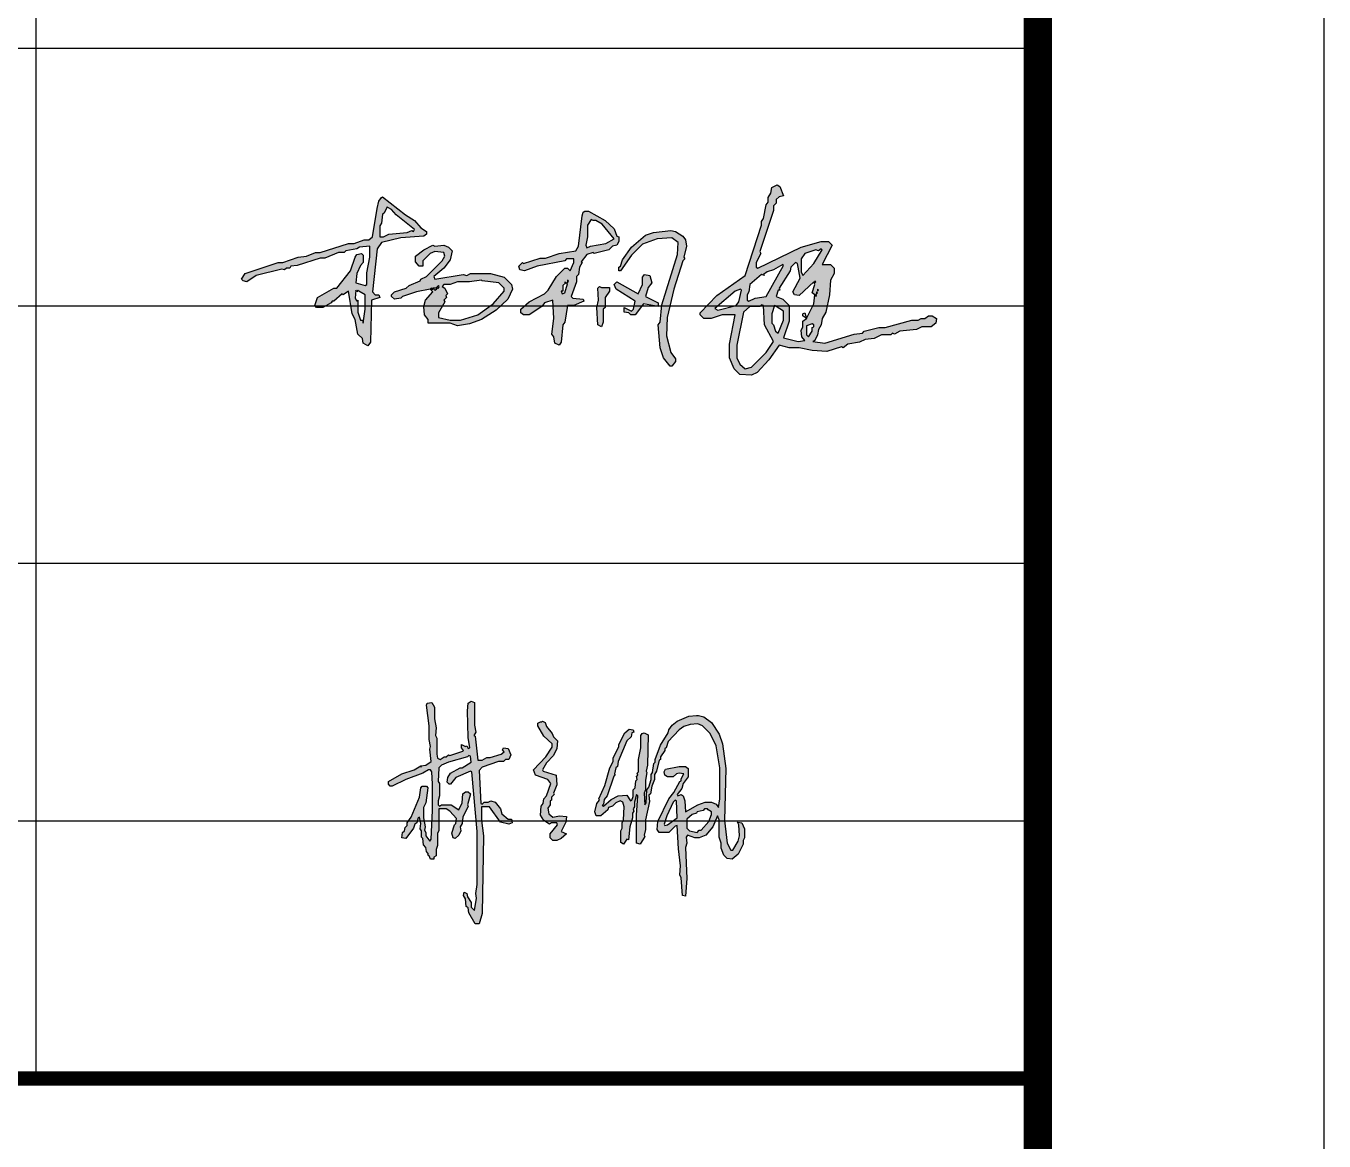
# Model space of a CAD drawing. Extents: x 6843040 to 15500510, y -6507076 to -4940511.
# Drawn here: x 7943268.6 to 7943495.4, y -6294615.7 to -6294420.9 of the extents above; entities that cross this region are included whole.
import ezdxf

# ---------------------------------------------------------------- set-up
doc = ezdxf.new("R2010")
doc.units = 0
doc.header["$LTSCALE"] = 1000
doc.header["$MEASUREMENT"] = 0
doc.layers.add('PUB_TITLE', color=4, linetype='Continuous')

# ---------------------------------------------------------------- blocks, each defined once
blk = doc.blocks.new('efwef')
at = {"linetype": 'Continuous'}
h = blk.add_hatch(color=256, dxfattribs=at)
h.paths.add_polyline_path([(232898.4, 153110.4), (232897.4, 153109.4), (232894.4, 153105.4), (232892.4, 153097.4), (232887.4, 153066.4), (232883.4, 153063.4), (232878.4, 153063.4), (232867.4, 153059.4), (232861.4, 153059.4), (232830.4, 153049.4), (232825.4, 153049.4), (232815.4, 153045.4), (232806.4, 153044.4), (232789.4, 153038.4), (232784.4, 153038.4), (232748.4, 153026.4), (232744.4, 153020.4), (232746.4, 153018.4), (232750.4, 153017.4), (232760.4, 153024.4), (232788.4, 153031.4), (232791.4, 153030.4), (232793.4, 153032.4), (232797.4, 153032.4), (232798.4, 153034.4), (232805.4, 153035.4), (232830.4, 153043.4), (232835.4, 153043.4), (232850.4, 153049.4), (232856.4, 153049.4), (232858.4, 153051.4), (232870.4, 153053.4), (232873.4, 153055.4), (232884.4, 153056.4), (232884.4, 153044.4), (232881.4, 153027.4), (232881.4, 153014.4), (232879.4, 153013.4), (232869.4, 153016.4), (232870.4, 153026.4), (232874.4, 153035.4), (232877.4, 153038.4), (232877.4, 153046.4), (232875.4, 153048.4), (232870.4, 153047.4), (232868.4, 153044.4), (232863.4, 153029.4), (232848.4, 153010.4), (232845.4, 153010.4), (232827.4, 153000.4), (232824.4, 152991.4), (232826.4, 152989.4), (232833.4, 152989.4), (232842.4, 152994.4), (232843.4, 152996.4), (232845.4, 152996.4), (232854.4, 153004.4), (232855.4, 153003.4), (232861.4, 153007.4), (232865.4, 152982.4), (232868.4, 152976.4), (232871.4, 152960.4), (232876.4, 152955.4), (232877.4, 152950.4), (232882.4, 152947.4), (232885.4, 152951.4), (232886.4, 152997.4), (232895.4, 153000.4), (232894.4, 153003.4), (232890.4, 153003.4), (232887.4, 153006.4), (232892.4, 153053.4), (232897.4, 153060.4), (232918.4, 153065.4), (232943.4, 153067.4), (232946.4, 153069.4), (232946.4, 153072.4), (232940.4, 153076.4), (232933.4, 153084.4), (232923.4, 153090.4)])
h.paths.add_polyline_path([(232903.4, 153099.4), (232904.4, 153098.4), (232908.4, 153096.4), (232913.4, 153090.4), (232933.4, 153074.4), (232932.4, 153072.4), (232930.4, 153073.4), (232925.4, 153071.4), (232905.4, 153069.4), (232899.4, 153066.4), (232895.4, 153066.4), (232895.4, 153078.4), (232897.4, 153081.4), (232898.4, 153091.4), (232900.4, 153092.4)], flags=16)
h.paths.add_polyline_path([(232871.4, 153008.4), (232872.4, 153007.4), (232879.4, 153003.4), (232879.4, 152987.4), (232877.4, 152972.4), (232876.4, 152975.4), (232874.4, 152975.4), (232871.4, 152984.4), (232871.4, 152997.4), (232870.4, 152996.4), (232868.4, 152999.4), (232869.4, 153008.4), (232870.4, 153006.4)], flags=16)
h.paths.add_polyline_path([(232965.4, 153049.4), (232966.4, 153045.4), (232963.4, 153040.4), (232946.4, 153023.4), (232940.4, 153020.4), (232939.4, 153018.4), (232927.4, 153013.4), (232924.4, 153010.4), (232911.4, 153006.4), (232908.4, 153003.4), (232908.4, 153001.4), (232911.4, 152998.4), (232918.4, 152999.4), (232920.4, 153001.4), (232935.4, 153006.4), (232950.4, 153009.4), (232951.4, 153010.4), (232953.4, 153009.4), (232950.4, 153009.4), (232953.4, 153006.4), (232945.4, 152997.4), (232943.4, 152990.4), (232944.4, 152981.4), (232948.4, 152976.4), (232948.4, 152972.4), (232972.4, 152972.4), (232980.4, 152969.4), (232993.4, 152971.4), (233006.4, 152976.4), (233022.4, 152986.4), (233035.4, 152998.4), (233040.4, 153009.4), (233039.4, 153014.4), (233031.4, 153022.4), (233016.4, 153026.4), (232994.4, 153026.4), (232990.4, 153024.4), (232986.4, 153025.4), (232955.4, 153020.4), (232954.4, 153023.4), (232965.4, 153032.4), (232972.4, 153041.4), (232974.4, 153051.4), (232970.4, 153055.4), (232965.4, 153057.4), (232955.4, 153056.4), (232953.4, 153057.4), (232943.4, 153052.4), (232934.4, 153045.4), (232934.4, 153039.4), (232938.4, 153034.4), (232942.4, 153034.4), (232942.4, 153040.4), (232950.4, 153048.4), (232955.4, 153050.4)])
h.paths.add_polyline_path([(232980.4, 153017.4), (232993.4, 153017.4), (233006.4, 153019.4), (233007.4, 153018.4), (233025.4, 153016.4), (233031.4, 153010.4), (233031.4, 153007.4), (233019.4, 152993.4), (233002.4, 152981.4), (232983.4, 152975.4), (232972.4, 152975.4), (232959.4, 152978.4), (232959.4, 152983.4), (232966.4, 152995.4), (232965.4, 152997.4), (232968.4, 153000.4), (232967.4, 153002.4), (232969.4, 153004.4), (232966.4, 153010.4), (232963.4, 153012.4), (232965.4, 153014.4), (232972.4, 153014.4)], flags=16)
h.paths.add_polyline_path([(232958.4, 153010.4), (232957.4, 153009.4), (232955.4, 153008.4), (232953.4, 153010.4)], flags=16)
h.paths.add_polyline_path([(232959.4, 153013.4), (232960.4, 153012.4), (232959.4, 153010.4), (232957.4, 153011.4)], flags=16)
h.paths.add_polyline_path([(233121.4, 153047.4), (233128.4, 153049.4), (233129.4, 153048.4), (233145.4, 153052.4), (233149.4, 153056.4), (233154.4, 153057.4), (233156.4, 153061.4), (233156.4, 153066.4), (233154.4, 153067.4), (233151.4, 153075.4), (233141.4, 153084.4), (233123.4, 153094.4), (233119.4, 153094.4), (233117.4, 153093.4), (233116.4, 153089.4), (233112.4, 153056.4), (233109.4, 153051.4), (233091.4, 153048.4), (233076.4, 153043.4), (233070.4, 153043.4), (233052.4, 153037.4), (233051.4, 153038.4), (233047.4, 153034.4), (233048.4, 153030.4), (233053.4, 153029.4), (233067.4, 153034.4), (233097.4, 153040.4), (233099.4, 153042.4), (233107.4, 153042.4), (233107.4, 153038.4), (233103.4, 153029.4), (233100.4, 153032.4), (233097.4, 153032.4), (233088.4, 153023.4), (233079.4, 153008.4), (233075.4, 153004.4), (233058.4, 152995.4), (233049.4, 152987.4), (233049.4, 152983.4), (233052.4, 152981.4), (233058.4, 152981.4), (233072.4, 152990.4), (233075.4, 152994.4), (233084.4, 152997.4), (233085.4, 152977.4), (233083.4, 152960.4), (233085.4, 152957.4), (233086.4, 152950.4), (233091.4, 152948.4), (233093.4, 152951.4), (233095.4, 152970.4), (233097.4, 152973.4), (233100.4, 152991.4), (233107.4, 152991.4), (233118.4, 152996.4), (233117.4, 152998.4), (233106.4, 152999.4), (233104.4, 153001.4), (233110.4, 153017.4), (233110.4, 153023.4), (233112.4, 153025.4), (233113.4, 153033.4), (233116.4, 153038.4), (233115.4, 153039.4)])
h.paths.add_polyline_path([(233121.4, 153054.4), (233120.4, 153057.4), (233122.4, 153066.4), (233122.4, 153079.4), (233126.4, 153085.4), (233128.4, 153084.4), (233131.4, 153084.4), (233138.4, 153080.4), (233151.4, 153064.4), (233142.4, 153059.4), (233125.4, 153056.4)], flags=16)
h.paths.add_polyline_path([(233100.4, 153019.4), (233101.4, 153018.4), (233100.4, 153016.4)], flags=16)
h.paths.add_polyline_path([(233097.4, 153017.4), (233098.4, 153016.4), (233100.4, 153015.4), (233097.4, 153005.4), (233094.4, 153004.4), (233093.4, 153007.4), (233095.4, 153007.4), (233095.4, 153013.4), (233097.4, 153015.4)], flags=16)
h.paths.add_polyline_path([(233220.4, 153047.4), (233203.4, 152992.4), (233201.4, 152973.4), (233199.4, 152970.4), (233201.4, 152945.4), (233205.4, 152934.4), (233212.4, 152925.4), (233214.4, 152925.4), (233218.4, 152930.4), (233218.4, 152933.4), (233213.4, 152940.4), (233208.4, 152958.4), (233209.4, 152978.4), (233216.4, 153009.4), (233226.4, 153040.4), (233228.4, 153042.4), (233227.4, 153044.4), (233230.4, 153056.4), (233229.4, 153063.4), (233226.4, 153067.4), (233218.4, 153072.4), (233213.4, 153073.4), (233194.4, 153071.4), (233185.4, 153068.4), (233170.4, 153055.4), (233160.4, 153041.4), (233158.4, 153034.4), (233156.4, 153033.4), (233156.4, 153029.4), (233158.4, 153029.4), (233170.4, 153046.4), (233182.4, 153058.4), (233198.4, 153064.4), (233214.4, 153065.4), (233221.4, 153060.4)])
h.paths.add_polyline_path([(233183.4, 152993.4), (233199.4, 152990.4), (233199.4, 152994.4), (233185.4, 153001.4), (233188.4, 153011.4), (233192.4, 153016.4), (233190.4, 153024.4), (233184.4, 153025.4), (233182.4, 153022.4), (233182.4, 153014.4), (233177.4, 153004.4), (233154.4, 153017.4), (233151.4, 153014.4), (233153.4, 153009.4), (233174.4, 152996.4), (233172.4, 152987.4), (233170.4, 152985.4), (233162.4, 152989.4), (233162.4, 152984.4), (233167.4, 152983.4), (233169.4, 152981.4), (233174.4, 152981.4)])
h.paths.add_polyline_path([(233146.4, 153007.4), (233146.4, 153011.4), (233137.4, 153011.4), (233135.4, 153012.4), (233133.4, 153010.4), (233134.4, 152997.4), (233132.4, 152989.4), (233133.4, 152970.4), (233137.4, 152968.4), (233139.4, 152973.4), (233139.4, 152987.4), (233141.4, 152989.4), (233141.4, 153000.4)], flags=17)
h.paths.add_polyline_path([(233263.4, 153002.4), (233245.4, 152983.4), (233245.4, 152981.4), (233249.4, 152977.4), (233257.4, 152977.4), (233269.4, 152981.4), (233283.4, 152981.4), (233277.4, 152949.4), (233277.4, 152934.4), (233282.4, 152922.4), (233288.4, 152916.4), (233301.4, 152915.4), (233307.4, 152918.4), (233320.4, 152932.4), (233331.4, 152948.4), (233342.4, 152945.4), (233353.4, 152945.4), (233367.4, 152942.4), (233383.4, 152941.4), (233399.4, 152946.4), (233401.4, 152945.4), (233406.4, 152949.4), (233419.4, 152951.4), (233425.4, 152954.4), (233435.4, 152955.4), (233443.4, 152959.4), (233453.4, 152959.4), (233455.4, 152961.4), (233457.4, 152960.4), (233463.4, 152963.4), (233481.4, 152965.4), (233487.4, 152968.4), (233497.4, 152968.4), (233502.4, 152972.4), (233503.4, 152977.4), (233498.4, 152980.4), (233494.4, 152980.4), (233490.4, 152977.4), (233486.4, 152977.4), (233483.4, 152975.4), (233476.4, 152975.4), (233447.4, 152967.4), (233440.4, 152967.4), (233424.4, 152963.4), (233422.4, 152961.4), (233413.4, 152960.4), (233381.4, 152950.4), (233368.4, 152952.4), (233370.4, 152953.4), (233373.4, 152959.4), (233374.4, 152965.4), (233377.4, 152970.4), (233378.4, 152977.4), (233382.4, 152984.4), (233386.4, 153003.4), (233387.4, 153019.4), (233391.4, 153026.4), (233391.4, 153032.4), (233387.4, 153036.4), (233378.4, 153036.4), (233389.4, 153057.4), (233385.4, 153061.4), (233377.4, 153061.4), (233355.4, 153055.4), (233308.4, 153032.4), (233306.4, 153033.4), (233306.4, 153038.4), (233311.4, 153048.4), (233310.4, 153050.4), (233325.4, 153095.4), (233325.4, 153100.4), (233328.4, 153103.4), (233328.4, 153107.4), (233331.4, 153110.4), (233336.4, 153111.4), (233332.4, 153121.4), (233329.4, 153123.4), (233323.4, 153120.4), (233322.4, 153114.4), (233319.4, 153109.4), (233319.4, 153104.4), (233317.4, 153101.4), (233314.4, 153086.4), (233312.4, 153083.4), (233312.4, 153079.4), (233294.4, 153024.4)])
h.paths.add_polyline_path([(233299.4, 153014.4), (233312.4, 153025.4), (233315.4, 153024.4), (233314.4, 153025.4), (233318.4, 153028.4), (233325.4, 153030.4), (233335.4, 153036.4), (233336.4, 153035.4), (233317.4, 153001.4), (233305.4, 152999.4), (233298.4, 152996.4), (233296.4, 152997.4), (233296.4, 153003.4), (233298.4, 153006.4)], flags=16)
h.paths.add_polyline_path([(233290.4, 153008.4), (233287.4, 152995.4), (233284.4, 152991.4), (233264.4, 152986.4), (233261.4, 152988.4), (233283.4, 153007.4), (233289.4, 153009.4)], flags=16)
h.paths.add_polyline_path([(233299.4, 152990.4), (233310.4, 152990.4), (233312.4, 152992.4), (233314.4, 152991.4), (233315.4, 152970.4), (233325.4, 152952.4), (233317.4, 152940.4), (233301.4, 152924.4), (233294.4, 152922.4), (233288.4, 152927.4), (233285.4, 152934.4), (233285.4, 152948.4), (233292.4, 152984.4)], flags=16)
h.paths.add_polyline_path([(233330.4, 153008.4), (233332.4, 153008.4), (233331.4, 153010.4), (233343.4, 153029.4), (233344.4, 153033.4), (233349.4, 153038.4), (233351.4, 153037.4), (233354.4, 153021.4), (233346.4, 153006.4), (233348.4, 153003.4), (233353.4, 153002.4), (233369.4, 153017.4), (233370.4, 153014.4), (233367.4, 153005.4), (233370.4, 153003.4), (233369.4, 152993.4), (233361.4, 152977.4), (233357.4, 152974.4), (233357.4, 152968.4), (233355.4, 152964.4), (233356.4, 152957.4), (233359.4, 152953.4), (233352.4, 152952.4), (233336.4, 152956.4), (233342.4, 152974.4), (233342.4, 152991.4), (233335.4, 152998.4), (233328.4, 153001.4)], flags=16)
h.paths.add_polyline_path([(233326.4, 152991.4), (233328.4, 152990.4), (233336.4, 152985.4), (233336.4, 152975.4), (233330.4, 152961.4), (233327.4, 152963.4), (233325.4, 152970.4), (233323.4, 152972.4), (233323.4, 152982.4)], flags=16)
h.paths.add_polyline_path([(233355.4, 153028.4), (233355.4, 153042.4), (233359.4, 153048.4), (233371.4, 153052.4), (233374.4, 153051.4), (233377.4, 153053.4), (233378.4, 153052.4), (233369.4, 153037.4), (233357.4, 153024.4)], flags=16)
h.paths.add_polyline_path([(233370.4, 153016.4), (233370.4, 153018.4), (233371.4, 153017.4)], flags=16)
h.paths.add_polyline_path([(233371.4, 153004.4), (233372.4, 153003.4), (233371.4, 153001.4)], flags=16)
h.paths.add_polyline_path([(233372.4, 153006.4), (233373.4, 153005.4), (233372.4, 153004.4)], flags=16)
h.paths.add_polyline_path([(233373.4, 153009.4), (233374.4, 153008.4), (233373.4, 153007.4)], flags=16)
h.paths.add_polyline_path([(233361.4, 152969.4), (233367.4, 152971.4), (233369.4, 152970.4), (233369.4, 152968.4), (233367.4, 152967.4), (233367.4, 152963.4), (233363.4, 152957.4), (233361.4, 152959.4)], flags=16)
for points in [[(233329.4, 153123.4), (233332.4, 153121.4), (233336.4, 153111.4), (233331.4, 153110.4), (233328.4, 153107.4), (233328.4, 153103.4), (233325.4, 153100.4), (233325.4, 153095.4), (233310.4, 153050.4), (233311.4, 153048.4), (233306.4, 153038.4), (233306.4, 153033.4), (233308.4, 153032.4), (233355.4, 153055.4), (233377.4, 153061.4), (233385.4, 153061.4), (233389.4, 153057.4), (233378.4, 153036.4), (233387.4, 153036.4), (233391.4, 153032.4), (233391.4, 153026.4), (233387.4, 153019.4), (233386.4, 153003.4), (233382.4, 152984.4), (233378.4, 152977.4), (233377.4, 152970.4), (233374.4, 152965.4), (233373.4, 152959.4), (233370.4, 152953.4), (233368.4, 152952.4), (233381.4, 152950.4), (233413.4, 152960.4), (233422.4, 152961.4), (233424.4, 152963.4), (233440.4, 152967.4), (233447.4, 152967.4), (233476.4, 152975.4), (233483.4, 152975.4), (233486.4, 152977.4), (233490.4, 152977.4), (233494.4, 152980.4), (233498.4, 152980.4), (233503.4, 152977.4), (233502.4, 152972.4), (233497.4, 152968.4), (233487.4, 152968.4), (233481.4, 152965.4), (233463.4, 152963.4), (233457.4, 152960.4), (233455.4, 152961.4), (233453.4, 152959.4), (233443.4, 152959.4), (233435.4, 152955.4), (233425.4, 152954.4), (233419.4, 152951.4), (233406.4, 152949.4), (233401.4, 152945.4), (233399.4, 152946.4), (233383.4, 152941.4), (233367.4, 152942.4), (233353.4, 152945.4), (233342.4, 152945.4), (233331.4, 152948.4), (233320.4, 152932.4), (233307.4, 152918.4), (233301.4, 152915.4), (233288.4, 152916.4), (233282.4, 152922.4), (233277.4, 152934.4), (233277.4, 152949.4), (233283.4, 152981.4), (233269.4, 152981.4), (233257.4, 152977.4), (233249.4, 152977.4), (233245.4, 152981.4), (233245.4, 152983.4), (233263.4, 153002.4), (233294.4, 153024.4), (233312.4, 153079.4), (233312.4, 153083.4), (233314.4, 153086.4), (233317.4, 153101.4), (233319.4, 153104.4), (233319.4, 153109.4), (233322.4, 153114.4), (233323.4, 153120.4), (233329.4, 153123.4)], [(232897.4, 153109.4), (232898.4, 153110.4), (232923.4, 153090.4), (232933.4, 153084.4), (232940.4, 153076.4), (232946.4, 153072.4), (232946.4, 153069.4), (232943.4, 153067.4), (232918.4, 153065.4), (232897.4, 153060.4), (232892.4, 153053.4), (232887.4, 153006.4), (232890.4, 153003.4), (232894.4, 153003.4), (232895.4, 153000.4), (232886.4, 152997.4), (232885.4, 152951.4), (232882.4, 152947.4), (232877.4, 152950.4), (232876.4, 152955.4), (232871.4, 152960.4), (232868.4, 152976.4), (232865.4, 152982.4), (232861.4, 153007.4), (232855.4, 153003.4), (232854.4, 153004.4), (232845.4, 152996.4), (232843.4, 152996.4), (232842.4, 152994.4), (232833.4, 152989.4), (232826.4, 152989.4), (232824.4, 152991.4), (232827.4, 153000.4), (232845.4, 153010.4), (232848.4, 153010.4), (232863.4, 153029.4), (232868.4, 153044.4), (232870.4, 153047.4), (232875.4, 153048.4), (232877.4, 153046.4), (232877.4, 153038.4), (232874.4, 153035.4), (232870.4, 153026.4), (232869.4, 153016.4), (232879.4, 153013.4), (232881.4, 153014.4), (232881.4, 153027.4), (232884.4, 153044.4), (232884.4, 153056.4), (232873.4, 153055.4), (232870.4, 153053.4), (232858.4, 153051.4), (232856.4, 153049.4), (232850.4, 153049.4), (232835.4, 153043.4), (232830.4, 153043.4), (232805.4, 153035.4), (232798.4, 153034.4), (232797.4, 153032.4), (232793.4, 153032.4), (232791.4, 153030.4), (232788.4, 153031.4), (232760.4, 153024.4), (232750.4, 153017.4), (232746.4, 153018.4), (232744.4, 153020.4), (232748.4, 153026.4), (232784.4, 153038.4), (232789.4, 153038.4), (232806.4, 153044.4), (232815.4, 153045.4), (232825.4, 153049.4), (232830.4, 153049.4), (232861.4, 153059.4), (232867.4, 153059.4), (232878.4, 153063.4), (232883.4, 153063.4), (232887.4, 153066.4), (232892.4, 153097.4), (232894.4, 153105.4), (232897.4, 153109.4)], [(232904.4, 153098.4), (232903.4, 153099.4), (232900.4, 153092.4), (232898.4, 153091.4), (232897.4, 153081.4), (232895.4, 153078.4), (232895.4, 153066.4), (232899.4, 153066.4), (232905.4, 153069.4), (232925.4, 153071.4), (232930.4, 153073.4), (232932.4, 153072.4), (232933.4, 153074.4), (232913.4, 153090.4), (232908.4, 153096.4), (232904.4, 153098.4)], [(233119.4, 153094.4), (233123.4, 153094.4), (233141.4, 153084.4), (233151.4, 153075.4), (233154.4, 153067.4), (233156.4, 153066.4), (233156.4, 153061.4), (233154.4, 153057.4), (233149.4, 153056.4), (233145.4, 153052.4), (233129.4, 153048.4), (233128.4, 153049.4), (233121.4, 153047.4), (233115.4, 153039.4), (233116.4, 153038.4), (233113.4, 153033.4), (233112.4, 153025.4), (233110.4, 153023.4), (233110.4, 153017.4), (233104.4, 153001.4), (233106.4, 152999.4), (233117.4, 152998.4), (233118.4, 152996.4), (233107.4, 152991.4), (233100.4, 152991.4), (233097.4, 152973.4), (233095.4, 152970.4), (233093.4, 152951.4), (233091.4, 152948.4), (233086.4, 152950.4), (233085.4, 152957.4), (233083.4, 152960.4), (233085.4, 152977.4), (233084.4, 152997.4), (233075.4, 152994.4), (233072.4, 152990.4), (233058.4, 152981.4), (233052.4, 152981.4), (233049.4, 152983.4), (233049.4, 152987.4), (233058.4, 152995.4), (233075.4, 153004.4), (233079.4, 153008.4), (233088.4, 153023.4), (233097.4, 153032.4), (233100.4, 153032.4), (233103.4, 153029.4), (233107.4, 153038.4), (233107.4, 153042.4), (233099.4, 153042.4), (233097.4, 153040.4), (233067.4, 153034.4), (233053.4, 153029.4), (233048.4, 153030.4), (233047.4, 153034.4), (233051.4, 153038.4), (233052.4, 153037.4), (233070.4, 153043.4), (233076.4, 153043.4), (233091.4, 153048.4), (233109.4, 153051.4), (233112.4, 153056.4), (233116.4, 153089.4), (233117.4, 153093.4), (233119.4, 153094.4)], [(233128.4, 153084.4), (233126.4, 153085.4), (233122.4, 153079.4), (233122.4, 153066.4), (233120.4, 153057.4), (233121.4, 153054.4), (233125.4, 153056.4), (233142.4, 153059.4), (233151.4, 153064.4), (233138.4, 153080.4), (233131.4, 153084.4), (233128.4, 153084.4)], [(233213.4, 153073.4), (233218.4, 153072.4), (233226.4, 153067.4), (233229.4, 153063.4), (233230.4, 153056.4), (233227.4, 153044.4), (233228.4, 153042.4), (233226.4, 153040.4), (233216.4, 153009.4), (233209.4, 152978.4), (233208.4, 152958.4), (233213.4, 152940.4), (233218.4, 152933.4), (233218.4, 152930.4), (233214.4, 152925.4), (233212.4, 152925.4), (233205.4, 152934.4), (233201.4, 152945.4), (233199.4, 152970.4), (233201.4, 152973.4), (233203.4, 152992.4), (233220.4, 153047.4), (233221.4, 153060.4), (233214.4, 153065.4), (233198.4, 153064.4), (233182.4, 153058.4), (233170.4, 153046.4), (233158.4, 153029.4), (233156.4, 153029.4), (233156.4, 153033.4), (233158.4, 153034.4), (233160.4, 153041.4), (233170.4, 153055.4), (233185.4, 153068.4), (233194.4, 153071.4), (233213.4, 153073.4)], [(232953.4, 153057.4), (232955.4, 153056.4), (232965.4, 153057.4), (232970.4, 153055.4), (232974.4, 153051.4), (232972.4, 153041.4), (232965.4, 153032.4), (232954.4, 153023.4), (232955.4, 153020.4), (232986.4, 153025.4), (232990.4, 153024.4), (232994.4, 153026.4), (233016.4, 153026.4), (233031.4, 153022.4), (233039.4, 153014.4), (233040.4, 153009.4), (233035.4, 152998.4), (233022.4, 152986.4), (233006.4, 152976.4), (232993.4, 152971.4), (232980.4, 152969.4), (232972.4, 152972.4), (232948.4, 152972.4), (232948.4, 152976.4), (232944.4, 152981.4), (232943.4, 152990.4), (232945.4, 152997.4), (232953.4, 153006.4), (232950.4, 153009.4), (232935.4, 153006.4), (232920.4, 153001.4), (232918.4, 152999.4), (232911.4, 152998.4), (232908.4, 153001.4), (232908.4, 153003.4), (232911.4, 153006.4), (232924.4, 153010.4), (232927.4, 153013.4), (232939.4, 153018.4), (232940.4, 153020.4), (232946.4, 153023.4), (232963.4, 153040.4), (232966.4, 153045.4), (232965.4, 153049.4), (232955.4, 153050.4), (232950.4, 153048.4), (232942.4, 153040.4), (232942.4, 153034.4), (232938.4, 153034.4), (232934.4, 153039.4), (232934.4, 153045.4), (232943.4, 153052.4), (232953.4, 153057.4)], [(233378.4, 153052.4), (233377.4, 153053.4), (233374.4, 153051.4), (233371.4, 153052.4), (233359.4, 153048.4), (233355.4, 153042.4), (233355.4, 153028.4), (233357.4, 153024.4), (233369.4, 153037.4), (233378.4, 153052.4)], [(233336.4, 153035.4), (233335.4, 153036.4), (233325.4, 153030.4), (233318.4, 153028.4), (233314.4, 153025.4), (233315.4, 153024.4), (233312.4, 153025.4), (233299.4, 153014.4), (233298.4, 153006.4), (233296.4, 153003.4), (233296.4, 152997.4), (233298.4, 152996.4), (233305.4, 152999.4), (233317.4, 153001.4), (233336.4, 153035.4)], [(233351.4, 153037.4), (233349.4, 153038.4), (233344.4, 153033.4), (233343.4, 153029.4), (233331.4, 153010.4), (233332.4, 153008.4), (233330.4, 153008.4), (233328.4, 153001.4), (233335.4, 152998.4), (233342.4, 152991.4), (233342.4, 152974.4), (233336.4, 152956.4), (233352.4, 152952.4), (233359.4, 152953.4), (233356.4, 152957.4), (233355.4, 152964.4), (233357.4, 152968.4), (233357.4, 152974.4), (233361.4, 152977.4), (233357.4, 152980.4), (233357.4, 152982.4), (233359.4, 152983.4), (233361.4, 152977.4), (233369.4, 152993.4), (233370.4, 153003.4), (233367.4, 153005.4), (233370.4, 153014.4), (233369.4, 153017.4), (233353.4, 153002.4), (233348.4, 153003.4), (233346.4, 153006.4), (233354.4, 153021.4), (233351.4, 153037.4)], [(233007.4, 153018.4), (233006.4, 153019.4), (232993.4, 153017.4), (232980.4, 153017.4), (232972.4, 153014.4), (232965.4, 153014.4), (232963.4, 153012.4), (232966.4, 153010.4), (232969.4, 153004.4), (232967.4, 153002.4), (232968.4, 153000.4), (232965.4, 152997.4), (232966.4, 152995.4), (232959.4, 152983.4), (232959.4, 152978.4), (232972.4, 152975.4), (232983.4, 152975.4), (233002.4, 152981.4), (233019.4, 152993.4), (233031.4, 153007.4), (233031.4, 153010.4), (233025.4, 153016.4), (233007.4, 153018.4)], [(233098.4, 153016.4), (233097.4, 153017.4), (233097.4, 153015.4), (233098.4, 153016.4)], [(233101.4, 153018.4), (233100.4, 153019.4), (233100.4, 153016.4), (233101.4, 153018.4)], [(233184.4, 153025.4), (233190.4, 153024.4), (233192.4, 153016.4), (233188.4, 153011.4), (233185.4, 153001.4), (233199.4, 152994.4), (233199.4, 152990.4), (233183.4, 152993.4), (233174.4, 152981.4), (233169.4, 152981.4), (233167.4, 152983.4), (233162.4, 152984.4), (233162.4, 152989.4), (233170.4, 152985.4), (233172.4, 152987.4), (233174.4, 152996.4), (233153.4, 153009.4), (233151.4, 153014.4), (233154.4, 153017.4), (233177.4, 153004.4), (233182.4, 153014.4), (233182.4, 153022.4), (233184.4, 153025.4)], [(233371.4, 153017.4), (233370.4, 153018.4), (233370.4, 153016.4), (233371.4, 153017.4)], [(232872.4, 153007.4), (232871.4, 153008.4), (232870.4, 153006.4), (232869.4, 153008.4), (232868.4, 152999.4), (232870.4, 152996.4), (232871.4, 152997.4), (232871.4, 152984.4), (232874.4, 152975.4), (232876.4, 152975.4), (232877.4, 152972.4), (232879.4, 152987.4), (232879.4, 153003.4), (232872.4, 153007.4)], [(232953.4, 153009.4), (232951.4, 153010.4), (232950.4, 153009.4), (232953.4, 153009.4)], [(232957.4, 153009.4), (232958.4, 153010.4), (232953.4, 153010.4), (232955.4, 153008.4), (232957.4, 153009.4)], [(232960.4, 153012.4), (232959.4, 153013.4), (232957.4, 153011.4), (232959.4, 153010.4), (232960.4, 153012.4)], [(233100.4, 153015.4), (233098.4, 153016.4), (233095.4, 153013.4), (233095.4, 153007.4), (233093.4, 153007.4), (233094.4, 153004.4), (233097.4, 153005.4), (233100.4, 153015.4)], [(233135.4, 153012.4), (233137.4, 153011.4), (233146.4, 153011.4), (233146.4, 153007.4), (233141.4, 153000.4), (233141.4, 152989.4), (233139.4, 152987.4), (233139.4, 152973.4), (233137.4, 152968.4), (233133.4, 152970.4), (233132.4, 152989.4), (233134.4, 152997.4), (233133.4, 153010.4), (233135.4, 153012.4)], [(233290.4, 153008.4), (233289.4, 153009.4), (233283.4, 153007.4), (233261.4, 152988.4), (233264.4, 152986.4), (233284.4, 152991.4), (233287.4, 152995.4), (233290.4, 153008.4)], [(233372.4, 153003.4), (233371.4, 153004.4), (233371.4, 153001.4), (233372.4, 153003.4)], [(233373.4, 153005.4), (233372.4, 153006.4), (233372.4, 153004.4), (233373.4, 153005.4)], [(233374.4, 153008.4), (233373.4, 153009.4), (233373.4, 153007.4), (233374.4, 153008.4)], [(233314.4, 152991.4), (233312.4, 152992.4), (233310.4, 152990.4), (233299.4, 152990.4), (233292.4, 152984.4), (233285.4, 152948.4), (233285.4, 152934.4), (233288.4, 152927.4), (233294.4, 152922.4), (233301.4, 152924.4), (233317.4, 152940.4), (233325.4, 152952.4), (233315.4, 152970.4), (233314.4, 152991.4)], [(233328.4, 152990.4), (233326.4, 152991.4), (233323.4, 152982.4), (233323.4, 152972.4), (233325.4, 152970.4), (233327.4, 152963.4), (233330.4, 152961.4), (233336.4, 152975.4), (233336.4, 152985.4), (233328.4, 152990.4)], [(233369.4, 152970.4), (233367.4, 152971.4), (233361.4, 152969.4), (233361.4, 152959.4), (233363.4, 152957.4), (233367.4, 152963.4), (233367.4, 152967.4), (233369.4, 152968.4), (233369.4, 152970.4)]]:
    blk.add_lwpolyline(points, dxfattribs=at)
blk = doc.blocks.new('林立佩')
at = {"linetype": 'Continuous'}
h = blk.add_hatch(color=256, dxfattribs=at)
h.paths.add_polyline_path([(180, 256), (184, 261), (208, 269), (215, 269), (218, 272), (223, 272), (226, 279), (222, 288), (215, 289), (214, 286), (216, 283), (212, 280), (196, 275), (191, 275), (184, 271), (178, 271), (174, 306), (172, 307), (175, 312), (173, 322), (173, 355), (168, 357), (164, 354), (163, 343), (164, 304), (166, 289), (164, 288), (162, 292), (160, 291), (154, 294), (154, 289), (157, 285), (156, 284), (137, 278), (135, 279), (132, 276), (129, 276), (123, 272), (119, 274), (118, 280), (118, 303), (116, 307), (117, 318), (115, 331), (115, 348), (111, 355), (104, 354), (103, 351), (107, 321), (107, 301), (109, 291), (108, 287), (110, 269), (102, 264), (95, 263), (96, 262), (95, 261), (95, 263), (85, 257), (67, 251), (48, 240), (48, 236), (50, 233), (53, 233), (73, 243), (98, 252), (106, 257), (109, 257), (111, 254), (112, 236), (112, 198), (110, 156), (108, 153), (102, 161), (102, 166), (100, 169), (101, 174), (99, 187), (99, 202), (102, 209), (105, 231), (103, 233), (97, 233), (95, 231), (93, 217), (81, 188), (75, 180), (75, 176), (72, 173), (71, 168), (68, 166), (67, 158), (73, 157), (84, 172), (86, 178), (89, 180), (91, 187), (93, 188), (95, 179), (94, 171), (96, 168), (96, 159), (98, 157), (99, 148), (102, 144), (103, 138), (106, 134), (105, 133), (107, 132), (109, 127), (114, 127), (114, 130), (117, 132), (117, 141), (119, 147), (119, 165), (121, 168), (121, 200), (132, 200), (137, 197), (147, 186), (146, 179), (144, 177), (140, 165), (142, 158), (145, 157), (150, 162), (153, 168), (152, 174), (155, 179), (156, 188), (164, 204), (163, 206), (167, 222), (164, 225), (160, 225), (156, 222), (155, 209), (150, 199), (139, 206), (125, 206), (122, 204), (120, 206), (120, 212), (122, 219), (122, 237), (120, 240), (121, 260), (125, 264), (135, 268), (163, 276), (165, 278), (167, 277), (168, 268), (155, 260), (152, 260), (138, 252), (134, 246), (133, 239), (136, 236), (138, 236), (146, 246), (167, 255), (169, 254), (177, 167), (177, 90), (175, 77), (176, 70), (173, 52), (168, 57), (168, 64), (163, 72), (162, 77), (158, 79), (157, 74), (160, 69), (161, 58), (164, 56), (165, 49), (174, 33), (180, 33), (184, 48), (186, 161), (183, 183), (183, 203), (195, 203), (211, 181), (223, 178), (228, 180), (227, 185), (222, 185), (213, 193), (211, 200), (203, 210), (197, 212), (193, 210), (187, 210), (184, 207), (182, 208)])
h.paths.add_polyline_path([(286, 295), (286, 290), (277, 276), (259, 257), (262, 249), (280, 243), (284, 237), (278, 219), (274, 215), (273, 208), (270, 204), (269, 191), (274, 183), (282, 178), (285, 180), (293, 180), (294, 177), (283, 164), (283, 158), (287, 154), (293, 154), (299, 157), (307, 164), (299, 167), (306, 181), (307, 189), (297, 190), (287, 188), (281, 193), (280, 201), (283, 206), (283, 212), (285, 213), (285, 217), (289, 221), (288, 223), (293, 235), (292, 249), (273, 255), (272, 257), (278, 267), (288, 278), (293, 288), (294, 299), (288, 305), (286, 310), (278, 320), (276, 326), (272, 328), (271, 327), (269, 327), (265, 325), (265, 321), (274, 306)])
h.paths.add_polyline_path([(395, 299), (401, 305), (402, 311), (405, 312), (404, 315), (398, 316), (392, 311), (383, 294), (383, 291), (375, 274), (375, 269), (370, 260), (363, 234), (354, 215), (355, 213), (351, 208), (348, 196), (350, 190), (357, 190), (367, 199), (368, 202), (374, 204), (379, 209), (385, 212), (389, 210), (391, 203), (390, 184), (388, 180), (388, 172), (386, 168), (386, 151), (390, 149), (395, 156), (397, 155), (399, 174), (403, 187), (403, 194), (405, 197), (404, 200), (406, 203), (406, 210), (409, 221), (411, 219), (409, 191), (409, 150), (414, 149), (421, 160), (420, 162), (422, 170), (422, 184), (428, 211), (427, 220), (429, 222), (431, 233), (435, 243), (435, 250), (438, 255), (442, 271), (444, 272), (444, 276), (450, 285), (450, 288), (452, 289), (455, 298), (471, 315), (478, 320), (487, 323), (498, 324), (505, 321), (516, 310), (525, 292), (530, 260), (530, 215), (528, 202), (525, 207), (518, 210), (509, 210), (498, 206), (480, 196), (479, 212), (477, 219), (474, 221), (469, 219), (468, 221), (475, 230), (477, 237), (484, 247), (484, 259), (480, 262), (471, 262), (451, 258), (449, 254), (450, 249), (454, 247), (462, 247), (467, 251), (471, 252), (478, 251), (474, 244), (474, 241), (472, 240), (463, 224), (456, 215), (440, 182), (439, 170), (442, 166), (456, 166), (465, 175), (468, 176), (470, 142), (473, 117), (472, 104), (474, 100), (476, 74), (480, 73), (482, 99), (480, 144), (482, 150), (481, 159), (483, 162), (494, 158), (500, 158), (510, 162), (520, 174), (527, 190), (529, 184), (529, 159), (532, 150), (532, 143), (536, 133), (541, 128), (548, 127), (557, 134), (564, 149), (564, 154), (566, 158), (566, 171), (562, 180), (556, 181), (558, 177), (559, 161), (557, 153), (549, 140), (546, 140), (541, 150), (537, 183), (539, 259), (534, 295), (529, 309), (518, 326), (507, 334), (499, 336), (496, 336), (485, 335), (468, 328), (461, 322), (456, 315), (455, 311), (444, 293), (436, 272), (436, 268), (434, 266), (432, 253), (430, 250), (430, 243), (427, 232), (424, 228), (423, 209), (421, 206), (420, 223), (422, 228), (422, 242), (424, 253), (423, 255), (425, 264), (426, 308), (420, 311), (417, 310), (415, 307), (415, 289), (412, 272), (412, 254), (410, 252), (411, 249), (409, 248), (410, 243), (408, 241), (407, 231), (404, 228), (404, 218), (402, 213), (400, 212), (395, 220), (382, 219), (372, 214), (361, 204), (359, 205), (361, 207), (362, 214), (366, 219), (376, 248), (378, 250), (377, 251), (379, 260), (381, 262), (382, 269)])
h.paths.add_polyline_path([(465, 213), (467, 212), (468, 187), (454, 177), (450, 176), (449, 178), (453, 190), (462, 210)], flags=16)
h.paths.add_polyline_path([(490, 192), (496, 194), (497, 196), (506, 198), (508, 200), (512, 200), (513, 199), (518, 196), (518, 192), (514, 182), (503, 169), (500, 169), (497, 166), (486, 168), (482, 172), (482, 185)], flags=16)
blk.add_hatch(color=256, dxfattribs=at).paths.add_polyline_path([(168, 357), (173, 355), (173, 322), (175, 312), (172, 307), (174, 306), (178, 271), (184, 271), (191, 275), (196, 275), (212, 280), (216, 283), (214, 286), (215, 289), (222, 288), (226, 279), (223, 272), (218, 272), (215, 269), (208, 269), (184, 261), (180, 256), (182, 208), (184, 207), (187, 210), (193, 210), (197, 212), (203, 210), (211, 200), (213, 193), (222, 185), (227, 185), (228, 180), (223, 178), (211, 181), (195, 203), (183, 203), (183, 183), (186, 161), (184, 48), (180, 33), (174, 33), (165, 49), (164, 56), (161, 58), (160, 69), (157, 74), (158, 79), (162, 77), (163, 72), (168, 64), (168, 57), (173, 52), (176, 70), (175, 77), (177, 90), (177, 167), (169, 254), (167, 255), (146, 246), (138, 236), (136, 236), (133, 239), (134, 246), (138, 252), (152, 260), (155, 260), (168, 268), (167, 277), (165, 278), (163, 276), (135, 268), (125, 264), (121, 260), (120, 240), (122, 237), (122, 219), (120, 212), (120, 206), (122, 204), (125, 206), (139, 206), (150, 199), (155, 209), (156, 222), (160, 225), (164, 225), (167, 222), (163, 206), (164, 204), (156, 188), (155, 179), (152, 174), (153, 168), (150, 162), (145, 157), (142, 158), (140, 165), (144, 177), (146, 179), (147, 186), (137, 197), (132, 200), (121, 200), (121, 168), (119, 165), (119, 147), (117, 141), (117, 132), (114, 130), (114, 127), (109, 127), (107, 132), (105, 133), (106, 134), (103, 138), (102, 144), (99, 148), (98, 157), (96, 159), (96, 168), (94, 171), (95, 179), (93, 188), (91, 187), (89, 180), (86, 178), (84, 172), (73, 157), (67, 158), (68, 166), (71, 168), (72, 173), (75, 176), (75, 180), (81, 188), (93, 217), (95, 231), (97, 233), (103, 233), (105, 231), (102, 209), (99, 202), (99, 187), (101, 174), (100, 169), (102, 166), (102, 161), (108, 153), (110, 156), (112, 198), (112, 236), (111, 254), (109, 257), (106, 257), (98, 252), (73, 243), (53, 233), (50, 233), (48, 236), (48, 240), (67, 251), (85, 257), (95, 263), (102, 264), (110, 269), (108, 287), (109, 291), (107, 301), (107, 321), (103, 351), (104, 354), (111, 355), (115, 348), (115, 331), (117, 318), (116, 307), (118, 303), (118, 280), (119, 274), (123, 272), (129, 276), (132, 276), (135, 279), (137, 278), (156, 284), (157, 285), (154, 289), (154, 294), (160, 291), (162, 292), (164, 288), (166, 289), (164, 304), (163, 343), (164, 354)])
for points in [[(168, 357), (173, 355), (173, 322), (175, 312), (172, 307), (174, 306), (178, 271), (184, 271), (191, 275), (196, 275), (212, 280), (216, 283), (214, 286), (215, 289), (222, 288), (226, 279), (223, 272), (218, 272), (215, 269), (208, 269), (184, 261), (180, 256), (182, 208), (184, 207), (187, 210), (193, 210), (197, 212), (203, 210), (211, 200), (213, 193), (222, 185), (227, 185), (228, 180), (223, 178), (211, 181), (195, 203), (183, 203), (183, 183), (186, 161), (184, 48), (180, 33), (174, 33), (165, 49), (164, 56), (161, 58), (160, 69), (157, 74), (158, 79), (162, 77), (163, 72), (168, 64), (168, 57), (173, 52), (176, 70), (175, 77), (177, 90), (177, 167), (169, 254), (167, 255), (146, 246), (138, 236), (136, 236), (133, 239), (134, 246), (138, 252), (152, 260), (155, 260), (168, 268), (167, 277), (165, 278), (163, 276), (135, 268), (125, 264), (121, 260), (120, 240), (122, 237), (122, 219), (120, 212), (120, 206), (122, 204), (125, 206), (139, 206), (150, 199), (155, 209), (156, 222), (160, 225), (164, 225), (167, 222), (163, 206), (164, 204), (156, 188), (155, 179), (152, 174), (153, 168), (150, 162), (145, 157), (142, 158), (140, 165), (144, 177), (146, 179), (147, 186), (137, 197), (132, 200), (121, 200), (121, 168), (119, 165), (119, 147), (117, 141), (117, 132), (114, 130), (114, 127), (109, 127), (107, 132), (105, 133), (106, 134), (103, 138), (102, 144), (99, 148), (98, 157), (96, 159), (96, 168), (94, 171), (95, 179), (93, 188), (91, 187), (89, 180), (86, 178), (84, 172), (73, 157), (67, 158), (68, 166), (71, 168), (72, 173), (75, 176), (75, 180), (81, 188), (93, 217), (95, 231), (97, 233), (103, 233), (105, 231), (102, 209), (99, 202), (99, 187), (101, 174), (100, 169), (102, 166), (102, 161), (108, 153), (110, 156), (112, 198), (112, 236), (111, 254), (109, 257), (106, 257), (98, 252), (73, 243), (53, 233), (50, 233), (48, 236), (48, 240), (67, 251), (85, 257), (95, 263), (102, 264), (110, 269), (108, 287), (109, 291), (107, 301), (107, 321), (103, 351), (104, 354), (111, 355), (115, 348), (115, 331), (117, 318), (116, 307), (118, 303), (118, 280), (119, 274), (123, 272), (129, 276), (132, 276), (135, 279), (137, 278), (156, 284), (157, 285), (154, 289), (154, 294), (160, 291), (162, 292), (164, 288), (166, 289), (164, 304), (163, 343), (164, 354), (168, 357)], [(269, 327), (271, 327), (272, 328), (276, 326), (278, 320), (286, 310), (288, 305), (294, 299), (293, 288), (288, 278), (278, 267), (272, 257), (273, 255), (292, 249), (293, 235), (288, 223), (289, 221), (285, 217), (285, 213), (283, 212), (283, 206), (280, 201), (281, 193), (287, 188), (297, 190), (307, 189), (306, 181), (299, 167), (307, 164), (299, 157), (293, 154), (287, 154), (283, 158), (283, 164), (294, 177), (293, 180), (285, 180), (282, 178), (274, 183), (269, 191), (270, 204), (273, 208), (274, 215), (278, 219), (284, 237), (280, 243), (262, 249), (259, 257), (277, 276), (286, 290), (286, 295), (274, 306), (265, 321), (265, 325), (269, 327)], [(496, 336), (499, 336), (507, 334), (518, 326), (529, 309), (534, 295), (539, 259), (537, 183), (541, 150), (546, 140), (549, 140), (557, 153), (559, 161), (558, 177), (556, 181), (562, 180), (566, 171), (566, 158), (564, 154), (564, 149), (557, 134), (548, 127), (541, 128), (536, 133), (532, 143), (532, 150), (529, 159), (529, 184), (527, 190), (520, 174), (510, 162), (500, 158), (494, 158), (483, 162), (481, 159), (482, 150), (480, 144), (482, 99), (480, 73), (476, 74), (474, 100), (472, 104), (473, 117), (470, 142), (468, 176), (465, 175), (456, 166), (442, 166), (439, 170), (440, 182), (456, 215), (463, 224), (472, 240), (474, 241), (474, 244), (478, 251), (471, 252), (467, 251), (462, 247), (454, 247), (450, 249), (449, 254), (451, 258), (471, 262), (480, 262), (484, 259), (484, 247), (477, 237), (475, 230), (468, 221), (469, 219), (474, 221), (477, 219), (479, 212), (480, 196), (498, 206), (509, 210), (518, 210), (525, 207), (528, 202), (530, 215), (530, 260), (525, 292), (516, 310), (505, 321), (498, 324), (487, 323), (478, 320), (471, 315), (455, 298), (452, 289), (450, 288), (450, 285), (444, 276), (444, 272), (442, 271), (438, 255), (435, 250), (435, 243), (431, 233), (429, 222), (427, 220), (428, 211), (422, 184), (422, 170), (420, 162), (421, 160), (414, 149), (409, 150), (409, 191), (411, 219), (409, 221), (406, 210), (406, 203), (404, 200), (405, 197), (403, 194), (403, 187), (399, 174), (397, 155), (395, 156), (390, 149), (386, 151), (386, 168), (388, 172), (388, 180), (390, 184), (391, 203), (389, 210), (385, 212), (379, 209), (374, 204), (368, 202), (367, 199), (357, 190), (350, 190), (348, 196), (351, 208), (355, 213), (354, 215), (363, 234), (370, 260), (375, 269), (375, 274), (383, 291), (383, 294), (392, 311), (398, 316), (404, 315), (405, 312), (402, 311), (401, 305), (395, 299), (382, 269), (381, 262), (379, 260), (377, 251), (378, 250), (376, 248), (366, 219), (362, 214), (361, 207), (359, 205), (361, 204), (372, 214), (382, 219), (395, 220), (400, 212), (402, 213), (404, 218), (404, 228), (407, 231), (408, 241), (410, 243), (409, 248), (411, 249), (410, 252), (412, 254), (412, 272), (415, 289), (415, 307), (417, 310), (420, 311), (426, 308), (425, 264), (423, 255), (424, 253), (422, 242), (422, 228), (420, 223), (421, 206), (423, 209), (424, 228), (427, 232), (430, 243), (430, 250), (432, 253), (434, 266), (436, 268), (436, 272), (444, 293), (455, 311), (456, 315), (461, 322), (468, 328), (485, 335), (496, 336)], [(96, 262), (95, 263), (95, 261), (96, 262)], [(467, 212), (465, 213), (462, 210), (453, 190), (449, 178), (450, 176), (454, 177), (468, 187), (467, 212)], [(513, 199), (512, 200), (508, 200), (506, 198), (497, 196), (496, 194), (490, 192), (482, 185), (482, 172), (486, 168), (497, 166), (500, 169), (503, 169), (514, 182), (518, 192), (518, 196), (513, 199)]]:
    blk.add_lwpolyline(points, dxfattribs=at)
blk = doc.blocks.new('A20318')
blk.add_lwpolyline([(4309676.3, -632797), (4313176.3, -632797), (4313176.3, -639997), (4309676.3, -639997)], close=True)
at = {"layer": 'PUB_TITLE'}
for p, q in [((4313176.3, -648997), (4313176.3, -608997)), ((4309676.3, -639997), (4309676.3, -632797)), ((4306176.3, -636397), (4313176.3, -636397)), ((4306176.3, -637297), (4313176.3, -637297)), ((4306176.3, -638197), (4313176.3, -638197)), ((4306176.3, -639097), (4313176.3, -639097)), ((4306176.3, -639997), (4313176.3, -639997))]:
    blk.add_line(p, q, dxfattribs=at)
at = {"layer": 'PUB_TITLE', "const_width": 50}
blk.add_lwpolyline([(4306176.3, -639997), (4313176.3, -639997)], dxfattribs=at)
at = {"xscale": 3.199999994503364, "yscale": 3.199999994503364, "zscale": 3.199999994503364}
blk.add_blockref('efwef', (3565611.7, -1126869.4), dxfattribs=at)
at = {"linetype": 'Continuous', "xscale": 2.4, "yscale": 2.4, "zscale": 2.4}
blk.add_blockref('林立佩', (4310792.8, -639535.5), dxfattribs=at)

msp = doc.modelspace()

# ---------------------------------------------------------------- linework, layer by layer
at = {"layer": 'PUB_TITLE'}
msp.add_lwpolyline([(7940525.42, -6295104.72), (7943495.42, -6295104.72), (7943495.42, -6293004.72), (7940525.42, -6293004.72)], close=True, dxfattribs=at)
at = {"layer": 'PUB_TITLE', "const_width": 5}
msp.add_lwpolyline([(7940650.42, -6295054.72), (7943445.42, -6295054.72), (7943445.42, -6293054.72), (7940650.42, -6293054.72)], close=True, dxfattribs=at)

# ---------------------------------------------------------------- block references
at = {"xscale": 0.05, "yscale": 0.05, "zscale": 0.05}
msp.add_blockref('A20318', (7727786.6, -6262604.87), dxfattribs=at)

doc.saveas('drawing.dxf')
